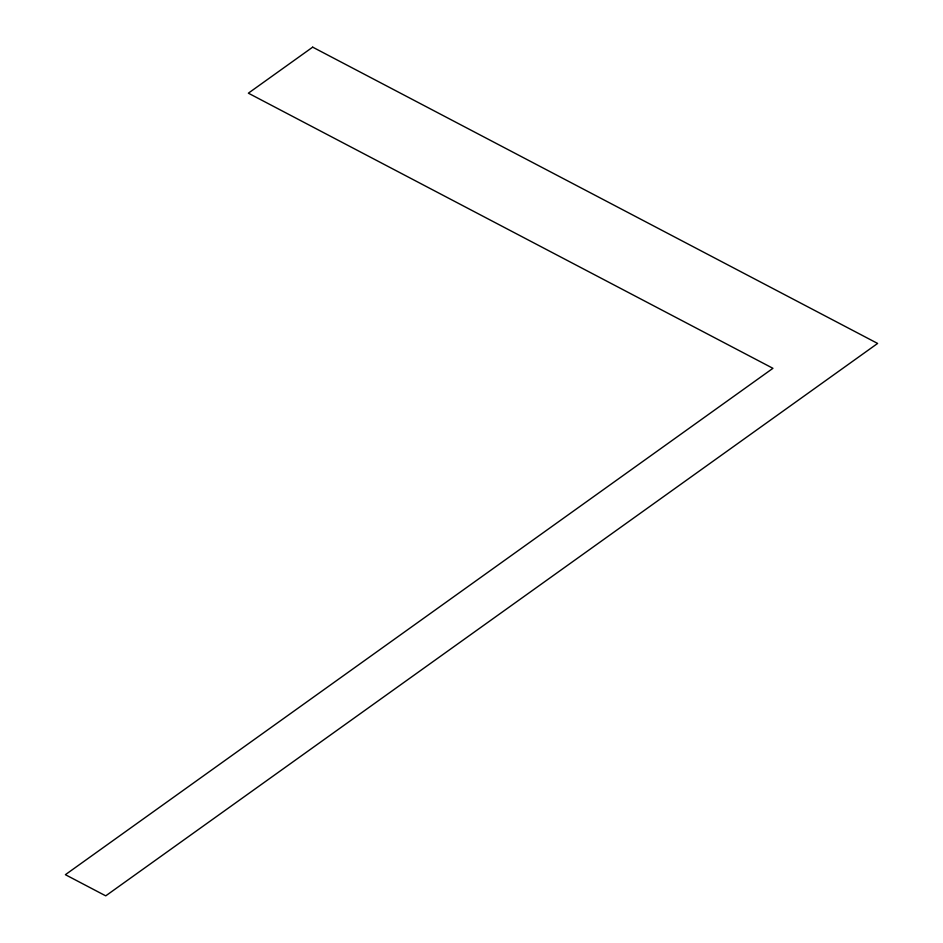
<?xml version="1.0" encoding="UTF-8"?>
<svg xmlns="http://www.w3.org/2000/svg" width="943" height="943" viewBox="0 0 943 943"><rect width="100%" height="100%" fill="white"/><g stroke="black" fill="none" stroke-linecap="round" stroke-linejoin="round"><path stroke-width="1.41" d="M312.687 47.15L248.363 93.18L772.942 368.312L65.385 874.691L105.734 895.85L877.615 343.441L312.687 47.15"/></g></svg>
